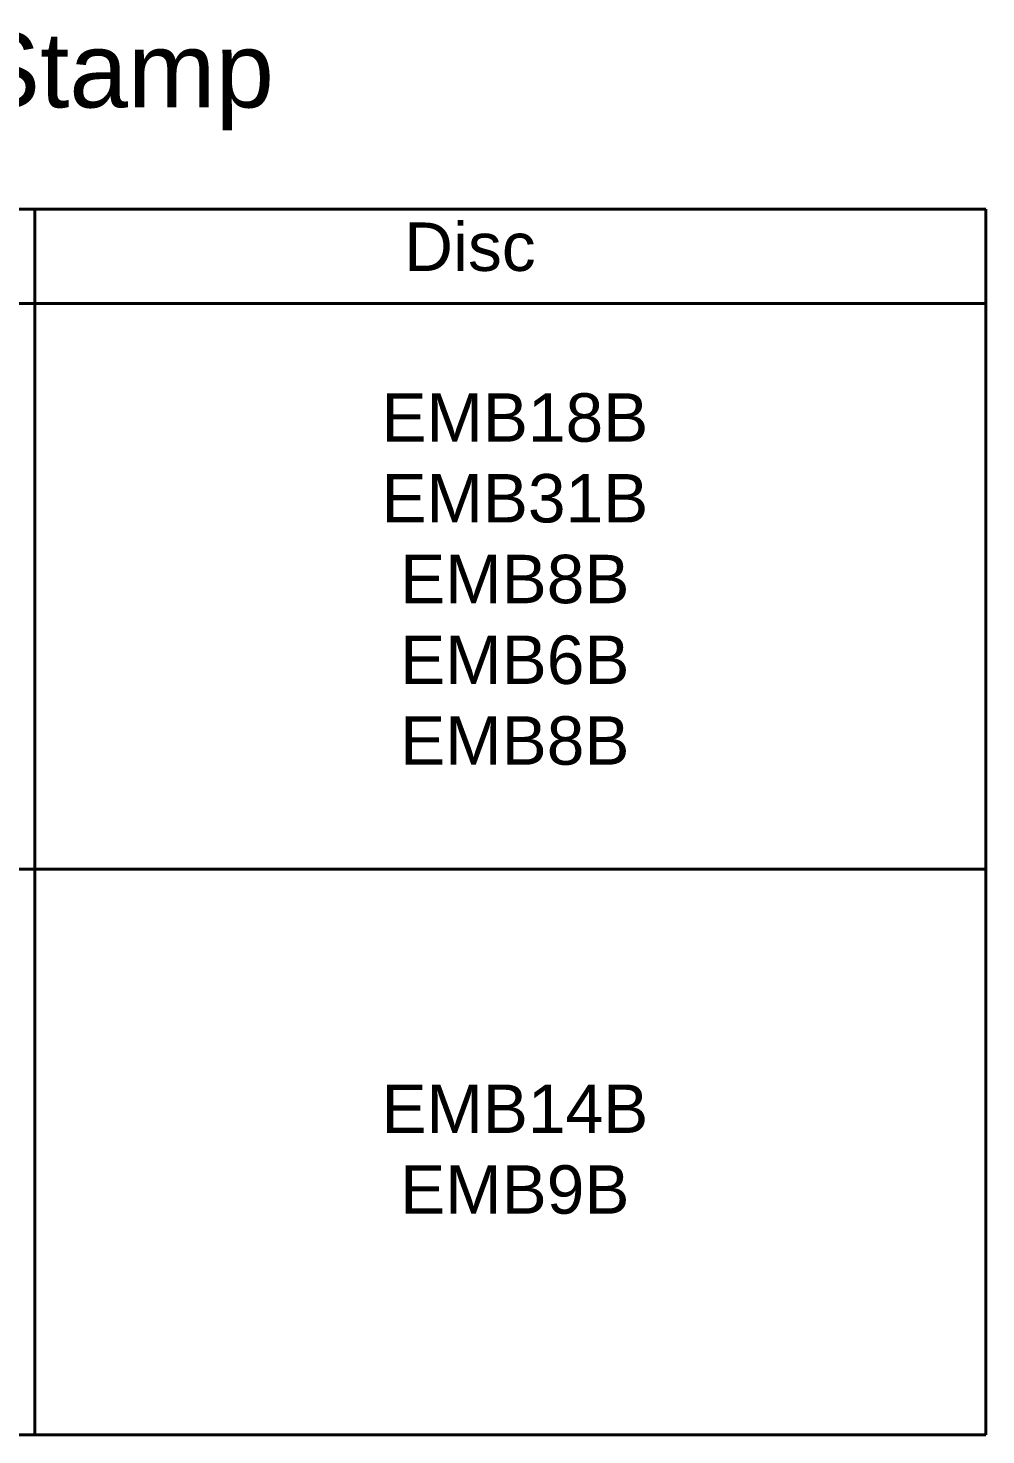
# Model space of a CAD drawing. Header units: millimetres. Extents: x 2977 to 3722, y 961 to 1309.
# Drawn here: x 3633.3 to 3722.3, y 1178.8 to 1309.5 of the extents above; entities that cross this region are included whole.
import ezdxf

# ---------------------------------------------------------------- set-up
doc = ezdxf.new("R2010")
doc.units = ezdxf.units.MM
doc.layers.add('AM_0', color=7, linetype='Continuous', lineweight=40)
doc.styles.get("Standard").update_dxf_attribs({"font": 'arial.ttf'})

msp = doc.modelspace()

# ---------------------------------------------------------------- linework, layer by layer
at = {"layer": 'AM_0'}
for p, q in [((3522.314, 1292.666), (3722.314, 1292.666)), ((3633.944, 1292.666), (3633.944, 1178.788)), ((3722.314, 1292.666), (3722.314, 1178.788)), ((3522.314, 1283.892), (3722.314, 1283.892)), ((3522.314, 1231.34), (3722.314, 1231.34)), ((3522.314, 1178.788), (3722.314, 1178.788))]:
    msp.add_line(p, q, dxfattribs=at)

# ---------------------------------------------------------------- texts
at = {"layer": 'AM_0', "char_height": 2.5, "attachment_point": 1}
for s, insert in [('\\pi44.185;{\\H1.2x;\\P\\H1.5556x; \\H0.96429x;\\P\\pi0;\\H1.5556x;Coating Stamp\\H1.1044x; }', (3591.488, 1321.613)), ('\\pi44.185;{\\H1.2x;\\P\\H1.5556x; \\H0.96429x;\\P\\H1.1358x; \\H0.88043x;\\P\\pi0;Disc\\H1.1029x; }', (3668.258, 1311.43)), ('\\pi44.185;\\P\\P\\pi32.197;{\\H1.8x;EMB18B\\PEMB31B\\H1.1533x; \\H0.8671x;\\P\\pi33.945;EMB8B\\H1.1022x; \\H0.9073x;\\PEMB6B\\H1.1192x; \\H0.89349x;\\PEMB8B\\H1.1135x; }', (3633.944, 1283.892)), ('\\pi44.185;{\\H1.2x;\\P\\H1.5556x; \\H0.96429x;\\P\\H1.1358x; \\H0.88043x;\\P\\pi32.197;EMB14B\\H1.107x; \\H0.90336x;\\P\\pi33.945;EMB9B\\H1.1176x; }', (3633.944, 1231.34))]:
    msp.add_mtext_dynamic_manual_height_columns(s, width=88.37085, gutter_width=12.5, heights=[52.552], dxfattribs=dict(at, insert=insert))

doc.saveas('drawing.dxf')
